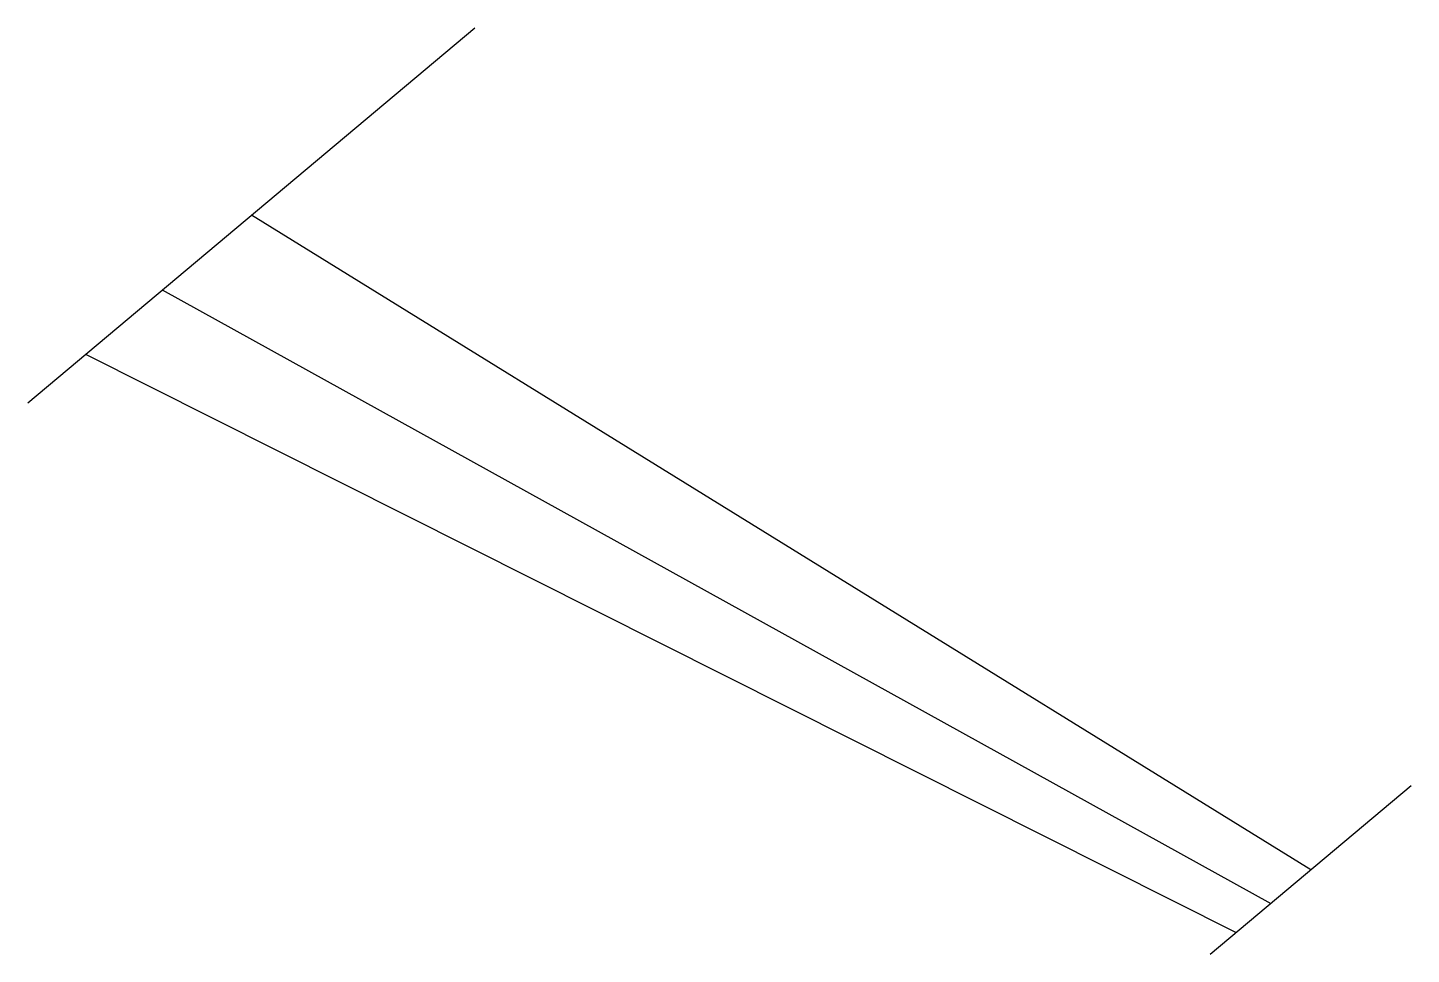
# Model space of a CAD drawing. Header units: millimetres. Extents: x 0 to 438, y -2 to 291.
import ezdxf

# ---------------------------------------------------------------- set-up
doc = ezdxf.new("R2010")
doc.units = ezdxf.units.MM
doc.layers.get('0').update_dxf_attribs({"linetype": 'CONTINUOUS'})

msp = doc.modelspace()

# ---------------------------------------------------------------- linework, layer by layer
for p, q in [((0, 172.14), (141.57, 290.93)), ((406.29, 24.29), (70.83, 231.57)), ((42.63, 207.91), (393.6, 13.64)), ((18.36, 187.54), (382.68, 4.48)), ((374.42, -2.45), (438.12, 51))]:
    msp.add_line(p, q)

doc.saveas('drawing.dxf')
